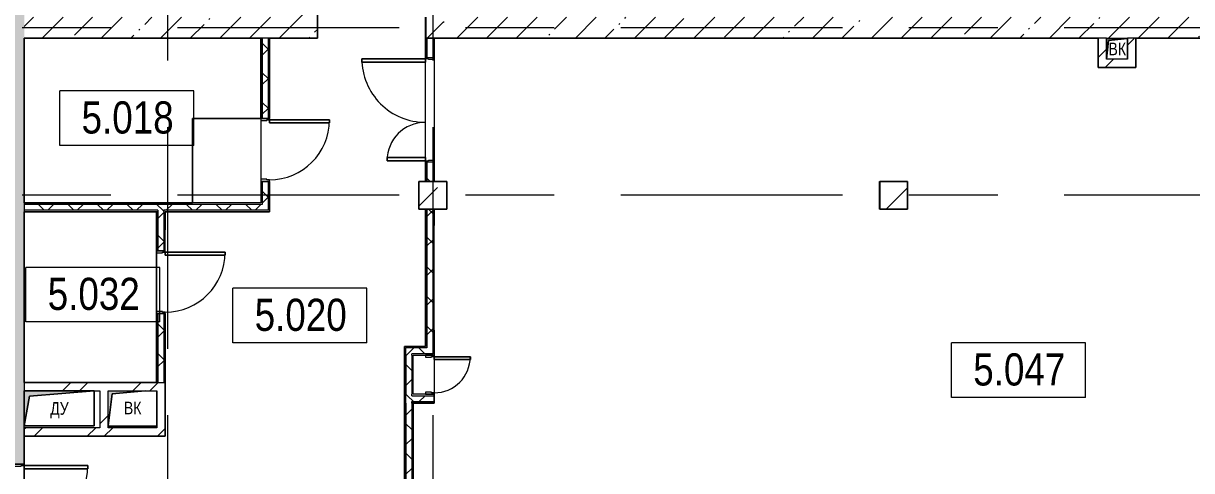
# Model space of a CAD drawing. Header units: millimetres. Extents: x 48966 to 155647, y -43515 to 26217.
# Drawn here: x 104469 to 121199, y -19826 to -13420 of the extents above; entities that cross this region are included whole.
import ezdxf

# ---------------------------------------------------------------- set-up
doc = ezdxf.new("R2010")
doc.units = ezdxf.units.MM
doc.linetypes.add('Осевые', pattern=[6350, 1270, -952.5, 3175, -952.5])
for name, color, linetype, lineweight in [('Двери', 7, 'Continuous', 9), ('Каркас_Импост', 7, 'Continuous', 9), ('Марки помещений', 7, 'Continuous', 9), ('Обобщенные модели', 7, 'Continuous', 9), ('Обобщенные модели-1', 7, 'Continuous', 18), ('Общие ребра', 7, 'Continuous', 9), ('Оси-2', 7, 'Осевые', 9), ('Пандус', 7, 'Continuous', 9), ('Панель', 7, 'Continuous', 9), ('Перекрытия', 7, 'Continuous', 9), ('Стены-1', 7, 'Continuous', 18), ('Типовые аннотации', 7, 'Continuous', 9), ('Штриховка разреза-1', 7, 'Continuous', 9), ('Элементы узлов', 7, 'Continuous', 9), ('Элементы узлов-1', 7, 'Continuous', 5)]:
    doc.layers.add(name, color=color, linetype=linetype, lineweight=lineweight)
doc.layers.add('Обобщенные модели-2', color=7, linetype='Continuous', lineweight=9, true_color=0xffbc79)
doc.styles.add('Arial', font='Arial.ttf', dxfattribs={"width": 0.8, "height": 180})
doc.styles.add('Arial Narrow_1', font='Arial Narrow.ttf', dxfattribs={"height": 460})
pattern_1 = [(45, (0, 0), (168.3798, 617.3926), [793.75, -158.75, 6.706, -152.044])]
pattern_2 = [(45, (0, 0), (-212.132, 212.132), []), (135, (0, 0), (-212.132, -212.132), [])]
pattern_3 = [(45, (0, 0), (-502.8943, 502.8943), []), (45, (0, 762), (-502.8943, 502.8943), [])]
pattern_4 = [(45, (0, 0), (-424.264, 424.264), [600, -100, 20, -100]), (45, (0, 424), (-424.264, 424.264), [])]

# ---------------------------------------------------------------- blocks, each defined once
blk = doc.blocks.new('Обобщенные модели 2 - Обобщенные модели 2-1035725-План 5-го этажа на отм_ _12_600')
at = {"layer": 'Обобщенные модели'}
h = blk.add_hatch(dxfattribs=at)
h.set_pattern_fill('FP_1', color=256, style=0, pattern_type=2)
h.set_pattern_definition(pattern_1)
h.paths.add_polyline_path([(110532, -16083), (110532, -15683), (110132, -15683), (110132, -16083)], flags=0)
h = blk.add_hatch(dxfattribs=at)
h.set_pattern_fill('FP_1', color=256, style=0, pattern_type=2)
h.set_pattern_definition(pattern_1)
h.paths.add_polyline_path([(117132, -16083), (117132, -15683), (116732, -15683), (116732, -16083)], flags=0)
at = {"layer": 'Обобщенные модели-1'}
for p, q in [((110532, -15683), (110132, -15683)), ((110132, -15683), (110132, -16083)), ((110532, -16083), (110532, -15683)), ((117132, -15683), (116732, -15683)), ((116732, -15683), (116732, -16083)), ((117132, -16083), (117132, -15683)), ((110132, -16083), (110532, -16083)), ((116732, -16083), (117132, -16083))]:
    blk.add_line(p, q, dxfattribs=at)
blk = doc.blocks.new('Дверь - Однопольная без ручки - ДТ2_21х5_6-6222482-План 5-го этажа на отм_ _12_600')
at = {"layer": 'Двери'}
for p, q in [((-219, 581), (-259, 581)), ((-259, 581), (-259, 62)), ((-219, 62), (-219, 581)), ((-259, 62), (-219, 62))]:
    blk.add_line(p, q, dxfattribs=at)
blk.add_arc((-259, 62), 518, 360, 90, dxfattribs=at)
at = {"layer": 'Каркас_Импост'}
for p, q in [((-260, 62), (-280, 62)), ((-280, 62), (-280, -62)), ((-260, 23), (-260, 62)), ((-250, 23), (-260, 23)), ((-250, -62), (-250, 23)), ((260, 23), (250, 23)), ((250, 23), (250, -62)), ((280, 62), (260, 62)), ((260, 62), (260, 23)), ((280, -62), (280, 62)), ((-280, -62), (-250, -62)), ((250, -62), (280, -62))]:
    blk.add_line(p, q, dxfattribs=at)
at = {"layer": 'Панель'}
for p, q in [((-259, 581), (-219, 581)), ((-259, 62), (-259, 581)), ((-219, 581), (-219, 62)), ((-219, 62), (-259, 62))]:
    blk.add_line(p, q, dxfattribs=at)
blk = doc.blocks.new('Дверь - Однопольная - ДВ14_21х9-6802601-План 5-го этажа на отм_ _12_600')
at = {"layer": 'Двери'}
for p, q in [((-389, 921), (-429, 921)), ((-429, 921), (-429, 62)), ((-389, 62), (-389, 921)), ((-429, 62), (-389, 62))]:
    blk.add_line(p, q, dxfattribs=at)
blk.add_arc((-429, 62), 858, 360, 90, dxfattribs=at)
at = {"layer": 'Каркас_Импост'}
for p, q in [((-430, 62), (-450, 62)), ((-450, 62), (-450, -62)), ((-430, 23), (-430, 62)), ((-420, 23), (-430, 23)), ((-420, -62), (-420, 23)), ((430, 23), (420, 23)), ((420, 23), (420, -62)), ((450, 62), (430, 62)), ((430, 62), (430, 23)), ((450, -62), (450, 62)), ((-450, -62), (-420, -62)), ((420, -62), (450, -62))]:
    blk.add_line(p, q, dxfattribs=at)
at = {"layer": 'Панель'}
for p, q in [((-429, 921), (-389, 921)), ((-429, 62), (-429, 921)), ((-389, 921), (-389, 62)), ((-389, 62), (-429, 62))]:
    blk.add_line(p, q, dxfattribs=at)
blk = doc.blocks.new('170_ОтверстиеПрямоугольноеВертикальное - 170_ОтверстиеПрямоугольноеВертикальное-5689264-План 5-го этажа на отм_ _12_600')
at = {"layer": 'Обобщенные модели'}
for p, q in [((350, 244), (350, -260)), ((350, -260), (-349, -260))]:
    blk.add_line(p, q, dxfattribs=at)
blk = doc.blocks.new('170_ОтверстиеПрямоугольноеВертикальное - 170_ОтверстиеПрямоугольноеВертикальное-5689272-План 5-го этажа на отм_ _12_600')
at = {"layer": 'Обобщенные модели'}
for p, q in [((-500, -250), (-500, 250)), ((-500, 250), (500, 250)), ((500, 250), (500, -250)), ((500, -250), (-500, -250))]:
    blk.add_line(p, q, dxfattribs=at)
blk = doc.blocks.new('170_ОтверстиеПрямоугольноеВертикальное - 170_ОтверстиеПрямоугольноеВертикальное-5689280-План 5-го этажа на отм_ _12_600')
at = {"layer": 'Обобщенные модели'}
for p, q in [((-150, -150), (-150, 150)), ((-150, 150), (150, 150)), ((150, 150), (150, -148))]:
    blk.add_line(p, q, dxfattribs=at)
blk = doc.blocks.new('Дверь - Полуторная_001 - ДВ20_21-15-6256090-План 5-го этажа на отм_ _12_600')
at = {"layer": 'Двери'}
for p, q in [((-684, 1059), (-729, 1059)), ((-729, 1059), (-729, 150)), ((-684, 150), (-684, 1059)), ((684, 150), (684, 699)), ((684, 699), (729, 699)), ((729, 699), (729, 150)), ((-729, 150), (-684, 150)), ((729, 150), (684, 150))]:
    blk.add_line(p, q, dxfattribs=at)
for centre, radius, start, end in [((-729, 150), 909, 360, 90), ((729, 150), 549, 90, 180)]:
    blk.add_arc(centre, radius, start, end, dxfattribs=at)
at = {"layer": 'Каркас_Импост'}
for p, q in [((-730, 150), (-750, 150)), ((-750, 150), (-750, -150)), ((-730, 105), (-730, 150)), ((-720, 105), (-730, 105)), ((-720, -150), (-720, 105)), ((730, 105), (720, 105)), ((720, 105), (720, -150)), ((750, 150), (730, 150)), ((730, 150), (730, 105)), ((750, -150), (750, 150)), ((-750, -150), (-720, -150)), ((720, -150), (750, -150))]:
    blk.add_line(p, q, dxfattribs=at)
at = {"layer": 'Панель'}
for p, q in [((-729, 1059), (-684, 1059)), ((-729, 150), (-729, 1059)), ((-684, 1059), (-684, 150)), ((684, 699), (684, 150)), ((729, 699), (684, 699)), ((729, 150), (729, 699)), ((-684, 150), (-729, 150)), ((684, 150), (729, 150))]:
    blk.add_line(p, q, dxfattribs=at)
blk = doc.blocks.new('Дверь - Полуторная_001 - ДВ15__21-15-6804475-План 5-го этажа на отм_ _12_600')
at = {"layer": 'Двери'}
for p, q in [((-729, -63), (-684, -63)), ((-729, -972), (-729, -63)), ((-684, -63), (-684, -972)), ((729, -63), (684, -63)), ((684, -63), (684, -612)), ((729, -612), (729, -63)), ((684, -612), (729, -612)), ((-684, -972), (-729, -972))]:
    blk.add_line(p, q, dxfattribs=at)
for centre, radius, start, end in [((-729, -63), 909, 270, 0), ((729, -63), 549, 180, 270)]:
    blk.add_arc(centre, radius, start, end, dxfattribs=at)
at = {"layer": 'Каркас_Импост'}
for p, q in [((-750, 62), (-720, 62)), ((-750, -63), (-750, 62)), ((-720, 62), (-720, -18)), ((720, 62), (750, 62)), ((720, -18), (720, 62)), ((750, 62), (750, -63)), ((-730, -63), (-750, -63)), ((-730, -18), (-730, -63)), ((-720, -18), (-730, -18)), ((730, -18), (720, -18)), ((730, -63), (730, -18)), ((750, -63), (730, -63))]:
    blk.add_line(p, q, dxfattribs=at)
at = {"layer": 'Панель'}
for p, q in [((-684, -63), (-729, -63)), ((-729, -63), (-729, -972)), ((-684, -972), (-684, -63)), ((684, -63), (729, -63)), ((684, -612), (684, -63)), ((729, -63), (729, -612)), ((729, -612), (684, -612)), ((-729, -972), (-684, -972))]:
    blk.add_line(p, q, dxfattribs=at)
blk = doc.blocks.new('Марка помещения_Р - Марка помещения-4575829-План 5-го этажа на отм_ _12_600')
at = {"layer": 'Марки помещений'}
for p, q in [((-4.79375, -1.95625), (-4.79375, 1.95625)), ((4.79375, 1.95625), (-4.79375, 1.95625)), ((4.79375, -1.95625), (4.79375, 1.95625)), ((4.79375, -1.95625), (-4.79375, -1.95625))]:
    blk.add_line(p, q, dxfattribs=at)

msp = doc.modelspace()

# ---------------------------------------------------------------- hatches: boundary and pattern name
at = {"layer": 'Штриховка разреза-1'}
h = msp.add_hatch(dxfattribs=at)
h.set_pattern_fill('FP_2', color=256, style=0, pattern_type=2)
h.set_pattern_definition(pattern_4)
h.paths.add_polyline_path([(104181.6, -31381.9), (104481.6, -31381.9), (104481.6, -30957.9), (104181.6, -30957.9), (104181.6, -31380.9)], flags=0)
h.paths.add_polyline_path([(104181.6, -29957.9), (104481.6, -29957.9), (104481.6, -21232.9), (104181.6, -21232.9), (104181.6, -29890.4)], flags=0)
h.paths.add_polyline_path([(104181.6, -19732.9), (104481.6, -19732.9), (104481.6, 9367.1), (104181.6, 9367.1), (104181.6, -18952.3)], flags=0)
h.paths.add_polyline_path([(104181.6, 10867.1), (104481.6, 10867.1), (104481.6, 23867.1), (104181.6, 23867.1), (104181.6, 11567.1)], flags=0)
h = msp.add_hatch(dxfattribs=at)
h.set_pattern_fill('FP_2', color=256, style=0, pattern_type=2)
h.set_pattern_definition(pattern_4)
h.paths.add_polyline_path([(108381.6, -13632.9), (108681.6, -13632.9), (108681.6, -10912.9), (108381.6, -10912.9), (108381.6, -13332.9)], flags=0)
h.paths.add_polyline_path([(108681.6, -10012.9), (108681.6, -6962.9), (108381.6, -6962.9), (108381.6, -10012.9)], flags=0)
h.paths.add_polyline_path([(108381.6, -6062.9), (108681.6, -6062.9), (108681.6, -1132.9), (108381.6, -1132.9), (108381.6, -5826.5)], flags=0)
h.paths.add_polyline_path([(108681.6, -232.9), (108681.6, 1467.1), (108381.6, 1467.1), (108381.6, -232.9)], flags=0)
h.paths.add_polyline_path([(108381.6, 2367.1), (108681.6, 2367.1), (108681.6, 5967.1), (108381.6, 5967.1), (108381.6, 2924)], flags=0)
h = msp.add_hatch(dxfattribs=at)
h.set_pattern_fill('FP_2', color=256, style=0, pattern_type=2)
h.set_pattern_definition(pattern_4)
h.paths.add_polyline_path([(110481.6, -13632.9), (110481.6, -13332.9), (110231.6, -13332.9), (110231.6, -13632.9), (110351.6, -13632.9)], flags=0)
h.paths.add_polyline_path([(110481.6, -11713.4), (110481.6, -8932.9), (110231.6, -8932.9), (110231.6, -11711.4), (110351.6, -11713.4)], flags=0)
h.paths.add_polyline_path([(110481.6, -8032.9), (110481.6, 5967.1), (110231.6, 5967.1), (110231.6, -8032.9)], flags=0)
h = msp.add_hatch(dxfattribs=at)
h.set_pattern_fill('FP_2', color=256, style=0, pattern_type=2)
h.set_pattern_definition(pattern_4)
h.paths.add_polyline_path([(108381.6, -13632.9), (108381.6, -13332.9), (104481.6, -13332.9), (104481.6, -13632.9), (108227.2, -13632.9)], flags=0)
h = msp.add_hatch(dxfattribs=at)
h.set_pattern_fill('FP_2', color=256, style=0, pattern_type=2)
h.set_pattern_definition(pattern_4)
h.paths.add_polyline_path([(128781.6, -13632.9), (128781.6, -13332.9), (122381.6, -13332.9), (122381.6, -13632.9), (128217.5, -13632.9)], flags=0)
h.paths.add_polyline_path([(120881.6, -13632.9), (120881.6, -13332.9), (110481.6, -13332.9), (110481.6, -13632.9), (120401.3, -13632.9)], flags=0)
h = msp.add_hatch(dxfattribs=at)
h.set_pattern_fill('FP_2', color=256, style=0, pattern_type=2)
h.set_pattern_definition(pattern_4)
h.paths.add_polyline_path([(122381.6, -13632.9), (122381.6, -13332.9), (120881.6, -13332.9), (120881.6, -13632.9), (121554, -13632.9)], flags=0)
h = msp.add_hatch(dxfattribs=at)
h.set_pattern_fill('FP_3', color=256, style=0, pattern_type=2)
h.set_pattern_definition(pattern_2)
h.paths.add_polyline_path([(107975, -16097.9), (107975, -15682.9), (107890, -15682.9), (107890, -16097.9)], flags=0)
h.paths.add_polyline_path([(107890, -14782.9), (107975, -14782.9), (107975, -13632.9), (107890, -13632.9), (107890, -14577)], flags=0)
h = msp.add_hatch(dxfattribs=at)
h.set_pattern_fill('FP_3', color=256, style=0, pattern_type=2)
h.set_pattern_definition(pattern_2)
h.paths.add_polyline_path([(110246.6, -15682.9), (110331.6, -15682.9), (110331.6, -15407.9), (110246.6, -15407.9)], flags=0)
h.paths.add_polyline_path([(110246.6, -13907.9), (110331.6, -13907.9), (110331.6, -13632.9), (110246.6, -13632.9)], flags=0)
h = msp.add_hatch(dxfattribs=at)
h.set_pattern_fill('FP_4', color=256, style=0, pattern_type=2)
h.set_pattern_definition(pattern_3)
h.paths.add_polyline_path([(119980, -14052.9), (119980, -13632.9), (119860, -13632.9), (119860, -14052.9)], flags=0)
h = msp.add_hatch(dxfattribs=at)
h.set_pattern_fill('FP_4', color=256, style=0, pattern_type=2)
h.set_pattern_definition(pattern_3)
h.paths.add_polyline_path([(120401.3, -14052.9), (120401.3, -13632.9), (120281.3, -13632.9), (120281.3, -14052.9)], flags=0)
h = msp.add_hatch(dxfattribs=at)
h.set_pattern_fill('FP_4', color=256, style=0, pattern_type=2)
h.set_pattern_definition(pattern_3)
h.paths.add_polyline_path([(120281.3, -14052.9), (120281.3, -13932.9), (119980, -13932.9), (119980, -14052.9)], flags=0)
h = msp.add_hatch(dxfattribs=at)
h.set_pattern_fill('FP_3', color=256, style=0, pattern_type=2)
h.set_pattern_definition(pattern_2)
h.paths.add_polyline_path([(107890, -16097.9), (107890, -16012.9), (104481.6, -16012.9), (104481.6, -16097.9), (107870, -16097.9)], flags=0)
h = msp.add_hatch(dxfattribs=at)
h.set_pattern_fill('FP_3', color=256, style=0, pattern_type=2)
h.set_pattern_definition(pattern_2)
h.paths.add_polyline_path([(106482, -18562.9), (106482, -17577.9), (106397, -17577.9), (106397, -18562.9)], flags=0)
h.paths.add_polyline_path([(106482, -16677.9), (106482, -16097.9), (106397, -16097.9), (106397, -16677.9)], flags=0)
h = msp.add_hatch(dxfattribs=at)
h.set_pattern_fill('FP_3', color=256, style=0, pattern_type=2)
h.set_pattern_definition(pattern_2)
h.paths.add_polyline_path([(110331.6, -18067.9), (110331.6, -16082.9), (110246.6, -16082.9), (110246.6, -18067.9)], flags=0)
h = msp.add_hatch(dxfattribs=at)
h.set_pattern_fill('FP_3', color=256, style=0, pattern_type=2)
h.set_pattern_definition(pattern_2)
h.paths.add_polyline_path([(110031.6, -18152.9), (110331.6, -18152.9), (110331.6, -18067.9), (109946.6, -18067.9), (109946.6, -18152.9)], flags=0)
h = msp.add_hatch(dxfattribs=at)
h.set_pattern_fill('FP_3', color=256, style=0, pattern_type=2)
h.set_pattern_definition(pattern_2)
h.paths.add_polyline_path([(109946.6, -18752.9), (110031.6, -18752.9), (110031.6, -18152.9), (109946.6, -18152.9), (109946.6, -18732.9)], flags=0)
h = msp.add_hatch(dxfattribs=at)
h.set_pattern_fill('FP_4', color=256, style=0, pattern_type=2)
h.set_pattern_definition(pattern_3)
h.paths.add_polyline_path([(106382, -18682.9), (106502, -18682.9), (106502, -18562.9), (104481.6, -18562.9), (104481.6, -18682.9), (105682, -18682.9)], flags=0)
h = msp.add_hatch(dxfattribs=at)
h.set_pattern_fill('FP_4', color=256, style=0, pattern_type=2)
h.set_pattern_definition(pattern_3)
h.paths.add_polyline_path([(105682, -19212.9), (105682, -18682.9), (105562, -18682.9), (105562, -19212.9)], flags=0)
h = msp.add_hatch(dxfattribs=at)
h.set_pattern_fill('FP_3', color=256, style=0, pattern_type=2)
h.set_pattern_definition(pattern_2)
h.paths.add_polyline_path([(110351.6, -18837.9), (110351.6, -18752.9), (109946.6, -18752.9), (109946.6, -18837.9), (110031.6, -18837.9)], flags=0)
h = msp.add_hatch(dxfattribs=at)
h.set_pattern_fill('FP_3', color=256, style=0, pattern_type=2)
h.set_pattern_definition(pattern_2)
h.paths.add_polyline_path([(110031.6, -21652.9), (110031.6, -21570.4), (109946.6, -21570.4), (109946.6, -21652.9)], flags=0)
h.paths.add_polyline_path([(110031.6, -20570.4), (110031.6, -18837.9), (109946.6, -18837.9), (109946.6, -20570.4)], flags=0)
h = msp.add_hatch(dxfattribs=at)
h.set_pattern_fill('FP_4', color=256, style=0, pattern_type=2)
h.set_pattern_definition(pattern_3)
h.paths.add_polyline_path([(106502, -19332.9), (106502, -19212.9), (104483, -19212.9), (104483, -19332.9), (104895.4, -19332.9)], flags=0)
at = {"layer": 'Элементы узлов-1'}
for points in [[(119980.2, -13932.9), (120010, -13665.1), (120277.7, -13635.1), (119980, -13635.1), (119980, -13932.9)], [(104481.6, -19183.4), (104556.6, -18758.4), (105481.6, -18683.4), (104481.6, -18683.4), (104481.6, -18952.3)], [(105682, -19182.9), (105742.5, -18728), (106215, -18682.9), (105682, -18682.9), (105682, -18952.3)]]:
    msp.add_hatch(color=256, dxfattribs=at).paths.add_polyline_path(points, flags=0)

# ---------------------------------------------------------------- linework, layer by layer
at = {"layer": 'Обобщенные модели-2'}
for p, q in [((120280, -13635.1), (119981.3, -13635.1)), ((120280, -13932.9), (120280, -13635.1)), ((104481.6, -18683.4), (104481.6, -19182.9)), ((105481.6, -18683.4), (104481.7, -18683.4)), ((105481.6, -19182.9), (105481.6, -18683.4)), ((106381.5, -19183.1), (106381.5, -18682.9))]:
    msp.add_line(p, q, dxfattribs=at)
at = {"layer": 'Общие ребра'}
for p, q in [((108681.6, -13632.9), (108681.6, -10912.9)), ((107890, -13632.9), (107870, -13632.9)), ((107870, -13632.9), (107870, -14782.9)), ((107975, -13632.9), (107890, -13632.9)), ((107890, -13632.9), (107890, -14782.9)), ((107995, -13632.9), (107975, -13632.9)), ((107975, -13632.9), (107975, -14782.9)), ((107995, -14782.9), (107995, -13634.9)), ((110226.6, -13632.9), (110226.6, -13907.9)), ((110246.6, -13632.9), (110231.6, -13632.9)), ((110231.6, -13632.9), (110246.6, -13632.9)), ((110331.6, -13632.9), (110246.6, -13632.9)), ((110246.6, -13632.9), (110246.6, -13907.9)), ((110246.6, -13632.9), (110331.6, -13632.9)), ((110351.6, -13632.9), (110331.6, -13632.9)), ((110331.6, -13632.9), (110331.6, -13907.9)), ((110331.6, -13632.9), (110351.6, -13632.9)), ((110351.6, -13907.9), (110351.6, -13632.9)), ((119980, -13632.9), (119860, -13632.9)), ((120401.3, -13632.9), (120281.3, -13632.9)), ((110226.6, -15407.9), (110226.6, -15680.9)), ((110246.6, -15407.9), (110246.6, -15682.9)), ((110331.6, -15407.9), (110331.6, -15682.9)), ((110351.6, -15682.9), (110351.6, -15407.9)), ((107870, -15682.9), (107870, -15990.9)), ((107890, -15682.9), (107890, -16012.9)), ((107975, -15682.9), (107975, -16097.9)), ((107995, -16117.9), (107995, -15682.9)), ((104481.6, -15992.9), (104481.6, -16012.9)), ((107870, -16012.9), (104481.6, -16012.9)), ((104481.6, -16012.9), (104481.6, -16097.9)), ((107890, -16012.9), (107870, -16012.9)), ((106397, -16097.9), (104481.6, -16097.9)), ((104481.6, -16097.9), (104481.6, -16117.9)), ((106397, -16117.9), (106377, -16117.9)), ((106377, -16117.9), (106377, -16677.9)), ((106397, -16097.9), (106397, -16117.9)), ((106397, -16117.9), (106397, -16677.9)), ((106482, -16097.9), (106482, -16117.9)), ((107870, -16097.9), (106482, -16097.9)), ((106482, -16117.9), (106482, -16677.9)), ((106502, -16677.9), (106502, -16119.9)), ((107890, -16097.9), (107870, -16097.9)), ((107975, -16097.9), (107890, -16097.9)), ((110246.6, -16082.9), (110246.6, -18047.9)), ((110331.6, -16082.9), (110331.6, -18047.9)), ((106377, -17577.9), (106377, -18562.9)), ((106397, -17577.9), (106397, -18562.9)), ((106482, -17577.9), (106482, -18562.9)), ((106502, -18562.9), (106502, -17577.9)), ((109946.6, -18152.9), (109946.6, -18067.9)), ((110246.6, -18067.9), (109946.6, -18067.9)), ((110246.6, -18047.9), (110246.6, -18067.9)), ((110331.6, -18047.9), (110331.6, -18067.9)), ((110331.6, -18067.9), (110331.6, -18152.9)), ((109946.6, -18172.9), (109946.6, -18152.9)), ((109946.6, -18172.9), (109946.6, -18732.9)), ((110031.6, -18172.9), (110031.6, -18152.9)), ((110331.6, -18152.9), (110031.6, -18152.9)), ((110031.6, -18172.9), (110031.6, -18732.9)), ((104481.6, -18562.9), (104481.6, -18682.9)), ((106377, -18562.9), (106397, -18562.9)), ((106397, -18562.9), (106482, -18562.9)), ((106482, -18562.9), (106502, -18562.9)), ((109946.6, -18752.9), (109946.6, -18732.9)), ((110031.6, -18752.9), (110031.6, -18732.9)), ((109926.6, -18857.9), (109926.6, -20570.4)), ((109946.6, -18837.9), (109946.6, -18752.9)), ((109946.6, -18857.9), (109946.6, -18837.9)), ((109946.6, -18857.9), (109946.6, -20570.4)), ((110031.6, -18752.9), (110351.6, -18752.9)), ((110031.6, -18857.9), (110031.6, -18837.9)), ((110031.6, -18837.9), (110351.6, -18837.9)), ((110051.6, -18857.9), (110031.6, -18857.9)), ((110031.6, -18857.9), (110031.6, -20570.4)), ((110051.6, -20570.4), (110051.6, -18859.9))]:
    msp.add_line(p, q, dxfattribs=at)
at = {"layer": 'Оси-2'}
for p, q in [((106531.6, 25417.1), (106531.6, -41737.8)), ((110331.6, 25417.1), (110331.6, -41737.8)), ((150171.6, -13482.9), (50565.6, -13482.9)), ((150171.6, -15882.9), (50565.6, -15882.9))]:
    msp.add_line(p, q, dxfattribs=at)
at = {"layer": 'Пандус'}
for p, q in [((106890, -14782.9), (106890, -15992.9)), ((107870, -14782.9), (106890, -14782.9)), ((107870, -14782.9), (107870, -15992.9)), ((107870, -15992.9), (106890, -15992.9))]:
    msp.add_line(p, q, dxfattribs=at)
at = {"layer": 'Перекрытия'}
for p, q in [((108681.6, -10912.9), (108681.6, -13632.9)), ((110226.6, -15682.9), (110226.6, -13332.9)), ((107870, -13632.9), (104481.6, -13632.9)), ((104481.6, -13632.9), (104481.6, -15992.9)), ((107870, -14782.9), (107870, -13632.9)), ((108681.6, -13632.9), (107995, -13632.9)), ((107995, -13632.9), (107995, -14782.9)), ((119860, -13632.9), (110351.6, -13632.9)), ((110351.6, -13632.9), (110351.6, -15682.9)), ((110531.3, -13632.9), (113931.3, -13632.9)), ((119860, -14052.9), (119860, -13632.9)), ((119981.3, -13632.9), (120281.3, -13632.9)), ((120281.3, -13632.9), (120281.3, -13932.9)), ((122361.6, -13632.9), (120401.3, -13632.9)), ((120401.3, -13632.9), (120401.3, -14052.9)), ((120401.3, -14052.9), (119860, -14052.9)), ((106890, -15992.9), (106890, -14782.9)), ((106890, -14782.9), (107870, -14782.9)), ((107995, -14782.9), (107870, -14782.9)), ((107870, -14782.9), (107870, -15682.9)), ((107870, -15682.9), (107995, -15682.9)), ((107995, -15682.9), (107995, -16117.9)), ((110131.6, -16082.9), (110131.6, -15682.9)), ((110131.6, -15682.9), (110226.6, -15682.9)), ((110351.6, -15682.9), (110531.6, -15682.9)), ((110531.6, -15682.9), (110531.6, -16082.9)), ((116731.6, -16082.9), (116731.6, -15682.9)), ((116731.6, -15682.9), (117131.6, -15682.9)), ((117131.6, -15682.9), (117131.6, -16082.9)), ((104481.6, -15992.9), (106890, -15992.9)), ((106377, -16117.9), (104482, -16117.9)), ((104482, -16117.9), (104482, -18562.9)), ((106377, -18562.9), (106377, -16117.9)), ((107995, -16117.9), (106502, -16117.9)), ((106502, -16117.9), (106502, -16377.9)), ((110226.6, -16082.9), (110131.6, -16082.9)), ((110226.6, -18047.9), (110226.6, -16082.9)), ((110531.6, -16082.9), (110351.6, -16082.9)), ((110351.6, -16082.9), (110351.6, -16315.4)), ((117131.6, -16082.9), (116731.6, -16082.9)), ((106377, -16377.9), (106377, -17577.9)), ((110226.6, -16315.4), (110226.6, -17815.4)), ((106377, -17577.9), (106502, -17577.9)), ((106502, -17577.9), (106502, -19332.9)), ((110351.6, -17815.4), (110351.6, -18857.9)), ((109926.6, -21632.9), (109926.6, -18047.9)), ((109926.6, -18047.9), (110226.6, -18047.9)), ((104482, -18562.9), (106377, -18562.9)), ((104481.7, -19182.9), (104481.7, -18682.9)), ((104481.7, -18682.9), (105481.7, -18682.9)), ((105481.7, -18682.9), (105481.7, -19182.9)), ((106381.7, -18682.9), (106381.7, -19182.9)), ((110051.6, -18857.9), (110051.6, -21757.9)), ((110351.6, -18857.9), (110051.6, -18857.9)), ((106502, -19332.9), (104481.6, -19332.9)), ((104481.6, -19332.9), (104481.6, -21632.9)), ((104481.6, -19732.9), (104181.6, -19732.9)), ((104481.6, -21232.9), (104481.6, -19732.9))]:
    msp.add_line(p, q, dxfattribs=at)
at = {"layer": 'Стены-1'}
for p, q in [((110231.6, -13332.9), (110231.6, -13632.9)), ((104481.6, -15992.9), (104481.6, -13632.9)), ((104481.6, -13632.9), (107870, -13632.9)), ((104481.6, -13632.9), (104481.6, -15992.9)), ((104483.6, -13632.9), (104481.6, -13632.9)), ((104483.6, -15990.9), (104483.6, -13634.9)), ((107995, -13634.9), (107995, -13632.9)), ((107995, -13632.9), (108381.6, -13632.9)), ((108381.6, -13632.9), (108681.6, -13632.9)), ((110231.6, -13632.9), (110226.6, -13632.9)), ((110351.6, -13632.9), (110481.6, -13632.9)), ((110481.6, -13632.9), (119860, -13632.9)), ((119860, -13632.9), (119860, -14052.9)), ((119980, -13632.9), (120281.3, -13632.9)), ((119980, -13932.9), (119980, -13632.9)), ((120281.3, -13632.9), (120281.3, -13932.9)), ((120401.3, -13632.9), (120881.6, -13632.9)), ((120401.3, -14052.9), (120401.3, -13632.9)), ((120881.6, -13632.9), (122381.6, -13632.9)), ((110226.6, -13907.9), (110351.6, -13907.9)), ((119860, -14052.9), (119980, -14052.9)), ((120281.3, -13932.9), (119980, -13932.9)), ((119980, -14052.9), (120281.3, -14052.9)), ((120281.3, -14052.9), (120401.3, -14052.9)), ((107870, -14782.9), (107995, -14782.9)), ((110351.6, -15407.9), (110226.6, -15407.9)), ((107995, -15682.9), (107870, -15682.9)), ((110226.6, -15680.9), (110226.6, -15682.9)), ((110226.6, -15682.9), (110351.6, -15682.9)), ((107870, -15992.9), (104481.6, -15992.9)), ((104481.6, -15992.9), (104483.6, -15992.9)), ((107870, -15990.9), (107870, -15992.9)), ((104481.6, -16117.9), (106377, -16117.9)), ((104481.6, -18562.9), (104481.6, -16117.9)), ((104481.6, -16119.9), (104481.6, -18562.9)), ((104483.6, -18557.9), (104483.6, -16119.9)), ((106502, -16119.9), (106502, -16117.9)), ((106502, -16117.9), (107870, -16117.9)), ((107870, -16117.9), (107975, -16117.9)), ((107975, -16117.9), (107995, -16117.9)), ((110351.6, -16082.9), (110226.6, -16082.9)), ((110226.6, -16082.9), (110226.6, -18047.9)), ((110351.6, -18047.9), (110351.6, -16082.9)), ((106377, -16677.9), (106502, -16677.9)), ((106502, -17577.9), (106377, -17577.9)), ((110226.6, -18047.9), (109926.6, -18047.9)), ((109926.6, -18047.9), (109926.6, -18067.9)), ((109926.6, -18067.9), (109926.6, -18172.9)), ((110351.6, -18152.9), (110351.6, -18047.9)), ((109926.6, -18172.9), (109926.6, -18732.9)), ((110051.6, -18732.9), (110051.6, -18172.9)), ((110051.6, -18172.9), (110351.6, -18172.9)), ((110351.6, -18172.9), (110351.6, -18152.9)), ((106377, -18562.9), (104481.6, -18562.9)), ((104481.6, -18562.9), (104483.6, -18562.9)), ((106502, -18682.9), (106502, -18562.9)), ((104481.6, -18682.9), (105562, -18682.9)), ((104481.6, -19732.9), (104481.6, -18682.9)), ((105562, -18682.9), (105562, -19212.9)), ((105682, -18682.9), (106382, -18682.9)), ((105682, -19212.9), (105682, -18682.9)), ((106382, -18682.9), (106382, -19212.9)), ((106502, -19212.9), (106502, -18682.9)), ((109926.6, -18732.9), (109926.6, -18837.9)), ((110351.6, -18732.9), (110051.6, -18732.9)), ((110351.6, -18857.9), (110351.6, -18732.9)), ((109926.6, -18837.9), (109926.6, -18857.9)), ((110051.6, -18859.9), (110051.6, -18857.9)), ((110051.6, -18857.9), (110351.6, -18857.9)), ((105562, -19212.9), (104483, -19212.9)), ((104483, -19212.9), (104483, -19332.9)), ((106382, -19212.9), (105682, -19212.9)), ((106502, -19332.9), (106502, -19212.9)), ((104482, -19337.9), (104482, -19732.9)), ((104483, -19332.9), (106502, -19332.9)), ((104484, -19732.9), (104484, -19337.9)), ((104181.6, -19732.9), (104481.6, -19732.9)), ((104482, -19732.9), (104484, -19732.9))]:
    msp.add_line(p, q, dxfattribs=at)
at = {"layer": 'Элементы узлов'}
for p, q in [((120280, -13635.1), (119980, -13635.1)), ((119980, -13635.1), (119980, -13935.1)), ((120010, -13665.1), (119980.2, -13932.9)), ((119980.2, -13932.9), (120010, -13665.1)), ((120280, -13635.1), (120010, -13665.1)), ((120010, -13665.1), (120280, -13635.1)), ((120280, -13932.9), (120280, -13635.1)), ((105481.6, -18683.4), (104481.6, -18683.4)), ((104481.6, -18683.4), (104481.6, -19183.4)), ((105481.6, -18683.4), (104556.6, -18758.4)), ((104556.6, -18758.4), (105481.6, -18683.4)), ((105481.6, -19183.4), (105481.6, -18683.4)), ((105742.5, -18728), (105682, -19182.9)), ((105682, -19182.9), (105742.5, -18728)), ((106215, -18682.9), (105742.5, -18728)), ((105742.5, -18728), (106215, -18682.9)), ((106381.5, -19187), (106381.5, -18682.9)), ((104556.6, -18758.4), (104481.6, -19183.4)), ((104481.6, -19183.4), (104556.6, -18758.4)), ((104481.6, -19183.4), (105481.6, -19183.4)), ((105682, -19187), (106381.5, -19187))]:
    msp.add_line(p, q, dxfattribs=at)

# ---------------------------------------------------------------- block references
at = {"layer": 'Двери'}
for name, p, rotation in [('Дверь - Полуторная_001 - ДВ15__21-15-6804475-План 5-го этажа на отм_ _12_600', (110289.1, -14657.9), 270), ('Дверь - Однопольная - ДВ14_21х9-6802601-План 5-го этажа на отм_ _12_600', (107932.5, -15232.9), 270), ('Дверь - Однопольная - ДВ14_21х9-6802601-План 5-го этажа на отм_ _12_600', (106439.5, -17127.9), 270), ('Дверь - Однопольная без ручки - ДТ2_21х5_6-6222482-План 5-го этажа на отм_ _12_600', (110289.1, -18452.9), 270), ('Дверь - Полуторная_001 - ДВ20_21-15-6256090-План 5-го этажа на отм_ _12_600', (104331.6, -20482.9), 269.9999999999999)]:
    msp.add_blockref(name, p, dxfattribs=dict(at, rotation=rotation))
at = {"layer": 'Марки помещений', "xscale": 199.9999999999999, "yscale": 199.9999999999999, "zscale": 199.9999999999999}
for p in [(105950.5, -14779.7), (105465.7, -17306), (108429.6, -17606), (118719.7, -18388.5)]:
    msp.add_blockref('Марка помещения_Р - Марка помещения-4575829-План 5-го этажа на отм_ _12_600', p, dxfattribs=at)
at = {"layer": 'Обобщенные модели'}
msp.add_blockref('Обобщенные модели 2 - Обобщенные модели 2-1035725-План 5-го этажа на отм_ _12_600', (0, 0), dxfattribs=at)
at = {"layer": 'Элементы узлов'}
for name, p in [('170_ОтверстиеПрямоугольноеВертикальное - 170_ОтверстиеПрямоугольноеВертикальное-5689280-План 5-го этажа на отм_ _12_600', (120130, -13785.1)), ('170_ОтверстиеПрямоугольноеВертикальное - 170_ОтверстиеПрямоугольноеВертикальное-5689272-План 5-го этажа на отм_ _12_600', (104981.6, -18933.4)), ('170_ОтверстиеПрямоугольноеВертикальное - 170_ОтверстиеПрямоугольноеВертикальное-5689264-План 5-го этажа на отм_ _12_600', (106031.5, -18927))]:
    msp.add_blockref(name, p, dxfattribs=at)

# ---------------------------------------------------------------- texts
at = {"layer": 'Марки помещений', "char_height": 460, "width": 1587.341, "attachment_point": 1, "style": 'Arial Narrow_1'}
for s, insert in [('5.018', (105302.6, -14537.9)), ('5.032', (104817.8, -17064.1)), ('5.020', (107781.7, -17364.2)), ('5.047', (118071.8, -18146.7))]:
    msp.add_mtext(s, dxfattribs=dict(at, insert=insert))
at = {"layer": 'Типовые аннотации', "char_height": 180, "attachment_point": 1, "style": 'Arial'}
for s, insert, width in [('ВК', (120007.8, -13697.1), 307.848), ('ДУ', (104853.8, -18845.4), 320.675), ('ВК', (105909.3, -18839), 307.848)]:
    msp.add_mtext(s, dxfattribs=dict(at, insert=insert, width=width))

doc.saveas('drawing.dxf')
